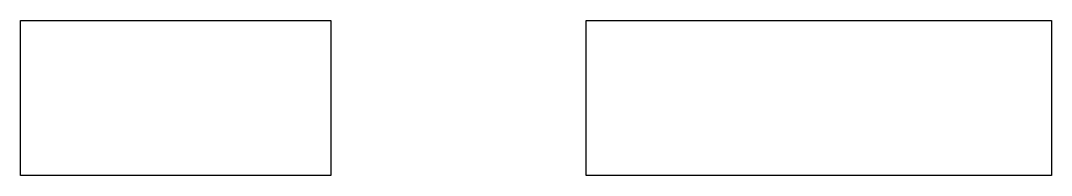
# Model space of a CAD drawing. Extents: x 44.3 to 110.8, y 219 to 229.
import ezdxf

# ---------------------------------------------------------------- set-up
doc = ezdxf.new("R2010")
doc.units = 0
doc.layers.add('Layer_1', color=7, linetype='CONTINUOUS')

msp = doc.modelspace()

# ---------------------------------------------------------------- linework, layer by layer
at = {"layer": 'Layer_1', "color": 7}
for points in [[(44.349204, 229.003181), (64.349204, 229.003181), (64.349204, 219.003181), (44.349204, 219.003181), (44.349204, 229.003181)], [(80.836505, 229.003181), (110.836504, 229.003181), (110.836504, 219.003181), (80.836505, 219.003181), (80.836505, 229.003181)]]:
    msp.add_lwpolyline(points, dxfattribs=at)

doc.saveas('drawing.dxf')
